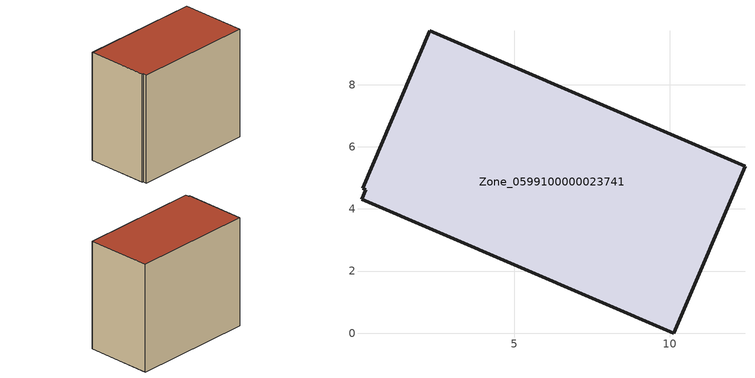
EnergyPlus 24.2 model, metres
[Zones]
Zone_0599100000023741
 floor ground (C_G): 0.08,4.31 0.22,4.62 0.13,4.66 2.29,9.73 12.43,5.38 10.14,0 z0
 wall outside (C_F): 10.14,0 12.43,5.38 2.29,9.73 0.13,4.66 0.22,4.62 0.08,4.31 10.14,0 z0:9.81
 roof outside (C_R): 0.22,4.62 0.08,4.31 10.14,0 12.43,5.38 2.29,9.73 0.13,4.66 z9.81
[BUILDING]
Pand.0599100000023741: North Axis=0; Terrain=City; Loads Convergence Tolerance Value=0.04; Temperature Convergence Tolerance Value=0.4; Solar Distribution=FullExterior; Maximum Number of Warmup Days=25; Minimum Number of Warmup Days=1
[Site:Location]
Rotterdam.The.Hague.AP_ZH_NLD Design_Conditions: Latitude=51.96; Longitude=4.45; Time Zone=1; Elevation=-4.5
[SITE:GROUNDTEMPERATURE:BUILDINGSURFACE]
18, 18, 18, 18, 18, 18, 18, 18, 18, 18, 18, 18
[MATERIAL] Thermal Absorptance=0.9; Solar Absorptance=0.7; Visible Absorptance=0.7
Name | Roughness | Thickness | Conductivity | Density | Specific Heat
G.TI.1946 | MediumSmooth | 0.15 | 1 | 540 | 1210
F.TI.1946 | Rough | 0.3 | 0.857143 | 1920 | 840
R.TI.1946 | MediumRough | 0.2 | 0.1 | 1500 | 1000
[CONSTRUCTION]
C_G: G.TI.1946
C_F: F.TI.1946
C_R: R.TI.1946
[ZONE]
Zone_0599100000023741: Type=1; Multiplier=1; Ceiling Height=Autocalculate; Volume=Autocalculate; Floor Area=autocalculate; Part of Total Floor Area=Yes
[ZONEINFILTRATION:DESIGNFLOWRATE]
Infil_Zone_0599100000023741: Zone or ZoneList or Space or SpaceList=Zone_0599100000023741; Schedule=AlwaysOn; Design Flow Rate Calculation Method=Flow/Area; Flow Rate per Floor Area=0.003; Constant Term Coefficient=1; Temperature Term Coefficient=0; Velocity Term Coefficient=0; Velocity Squared Term Coefficient=0
[HVACTEMPLATE:ZONE:IDEALLOADSAIRSYSTEM]
Zone_0599100000023741: Maximum Heating Supply Air Temperature=50; Minimum Cooling Supply Air Temperature=13; Maximum Heating Supply Air Humidity Ratio=0.0156; Minimum Cooling Supply Air Humidity Ratio=0.0077; Heating Limit=NoLimit; Cooling Limit=NoLimit; Dehumidification Control Type=ConstantSensibleHeatRatio; Cooling Sensible Heat Ratio=0.7; Dehumidification Setpoint=60; Humidification Control Type=None; Humidification Setpoint=30; Outdoor Air Method=None; Outdoor Air Flow Rate per Person=0.00944; Outdoor Air Flow Rate per Zone Floor Area=0; Outdoor Air Flow Rate per Zone=0; Demand Controlled Ventilation Type=None; Outdoor Air Economizer Type=NoEconomizer; Heat Recovery Type=None; Sensible Heat Recovery Effectiveness=0.7; Latent Heat Recovery Effectiveness=0.65
[ZONECONTROL:THERMOSTAT]
ThermostatControl_Zone_0599100000023741: Zone or ZoneList=Zone_0599100000023741; Control Type Schedule=DualSetpointControlType; Control 1=Thermostat_Zone_0599100000023741; Temperature Difference Between Cutout And Setpoint=0
[THERMOSTATSETPOINT:DUALSETPOINT]
Thermostat_Zone_0599100000023741: Heating Setpoint Temperature Schedule=HeatingSetpoint_Zone_0599100000023741; Cooling Setpoint Temperature Schedule=CoolingSetpoint_Zone_0599100000023741
[SCHEDULE:COMPACT]
HeatingSetpoint_Zone_0599100000023741: Through: 12/31, For: AllDays, Until: 24:00, 21
CoolingSetpoint_Zone_0599100000023741: Through: 12/31, For: AllDays, Until: 24:00, 24
DualSetpointControlType: Through: 12/31, For: AllDays, Until: 24:00, 4
AlwaysOn: Through: 12/31, For: AllDays, Until: 24:00, 1
